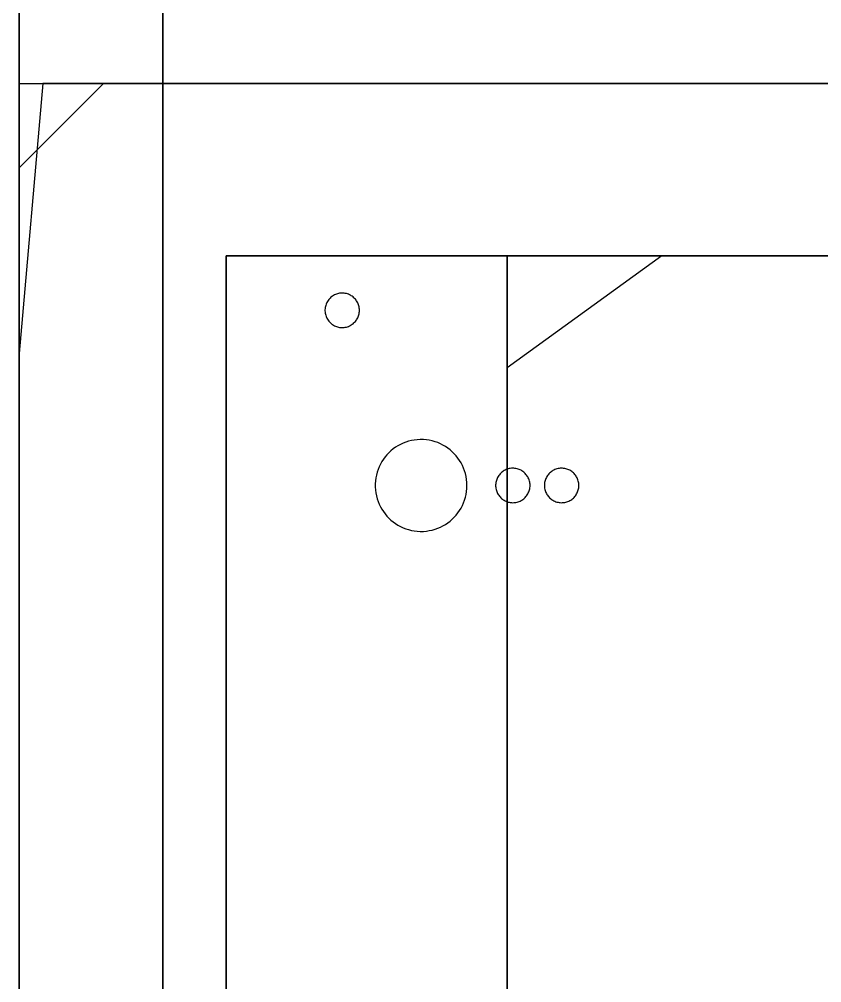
# Model space of a CAD drawing. Header units: metres. Extents: x 0 to 2800, y 0 to 2000.
# Drawn here: x 0 to 73.2, y 263.6 to 351.5 of the extents above; entities that cross this region are included whole.
import ezdxf

# ---------------------------------------------------------------- set-up
doc = ezdxf.new("R2010")
doc.units = ezdxf.units.M

msp = doc.modelspace()

# ---------------------------------------------------------------- linework, layer by layer
for points in [[(0, 0), (2800, 0), (2800, 2000), (0, 2000), (0, 0)], [(0, 610.909), (0, 581.818), (0, 552.727), (0, 523.636), (0, 494.545), (0, 465.455), (0, 436.364), (0, 407.273), (0, 378.182), (0, 349.091), (0, 320), (0, 290.909), (0, 261.818), (0, 232.727), (0, 203.636), (0, 174.545), (0, 145.455), (0, 116.364), (0, 87.273), (0, 58.182), (0, 29.091), (0, 0)], [(0, 610.909), (0, 581.818), (0, 552.727), (0, 523.636), (0, 494.545), (0, 465.455), (0, 436.364), (0, 407.273), (0, 378.182), (0, 349.091), (0, 320), (0, 290.909), (0, 261.818), (0, 232.727), (0, 203.636), (0, 174.545), (0, 145.455), (0, 116.364), (0, 87.273), (0, 58.182), (0, 29.091), (0, 0)], [(0, 162.909), (0, 192), (0, 221.091), (0, 250.182), (0, 279.273), (0, 308.364), (0, 337.455), (0, 366.545)], [(0, 162.909), (0, 192), (0, 221.091), (0, 250.182), (0, 279.273), (0, 308.364), (0, 337.455), (0, 366.545)], [(0, 162.909), (0, 192), (0, 221.091), (0, 250.182), (0, 279.273), (0, 308.364), (0, 337.455), (0, 366.545)], [(0, 162.909), (0, 192), (0, 221.091), (0, 250.182), (0, 279.273), (0, 308.364), (0, 337.455), (0, 366.545)], [(0, 365.76), (0, 349.135), (0, 332.509), (0, 315.884), (0, 299.258), (0, 282.633), (0, 266.007), (0, 249.382), (0, 232.756), (0, 216.131), (0, 199.505), (0, 182.88), (0, 166.255), (0, 149.629), (0, 133.004), (0, 116.378), (0, 99.753), (0, 83.127), (0, 66.502), (0, 49.876), (0, 33.251), (0, 16.625), (0, 0)], [(0, 365.76), (0, 349.135), (0, 332.509), (0, 315.884), (0, 299.258), (0, 282.633), (0, 266.007), (0, 249.382), (0, 232.756), (0, 216.131), (0, 199.505), (0, 182.88), (0, 166.255), (0, 149.629), (0, 133.004), (0, 116.378), (0, 99.753), (0, 83.127), (0, 66.502), (0, 49.876), (0, 33.251), (0, 16.625), (0, 0)], [(13.091, 359.503), (13.091, 344.389), (13.091, 329.275), (13.091, 314.161), (13.091, 299.047), (13.091, 283.933), (13.091, 268.819), (13.091, 253.705), (13.091, 238.591), (13.091, 223.477), (13.091, 208.363), (13.091, 193.249), (13.091, 178.135), (13.091, 163.02)], [(13.091, 359.503), (13.091, 344.389), (13.091, 329.275), (13.091, 314.161), (13.091, 299.047), (13.091, 283.933), (13.091, 268.819), (13.091, 253.705), (13.091, 238.591), (13.091, 223.477), (13.091, 208.363), (13.091, 193.249), (13.091, 178.135), (13.091, 163.02)], [(13.091, 359.503), (13.091, 344.389), (13.091, 329.275), (13.091, 314.161), (13.091, 299.047), (13.091, 283.933), (13.091, 268.819), (13.091, 253.705), (13.091, 238.591), (13.091, 223.477), (13.091, 208.363), (13.091, 193.249), (13.091, 178.135), (13.091, 163.02)], [(13.091, 359.503), (13.091, 344.389), (13.091, 329.275), (13.091, 314.161), (13.091, 299.047), (13.091, 283.933), (13.091, 268.819), (13.091, 253.705), (13.091, 238.591), (13.091, 223.477), (13.091, 208.363), (13.091, 193.249), (13.091, 178.135), (13.091, 163.02)], [(13.091, 353.447), (13.091, 343.622), (13.091, 333.797), (13.091, 323.973), (13.091, 314.148), (13.091, 304.323), (13.091, 294.498), (13.091, 284.673), (13.091, 274.849), (13.091, 265.024), (13.091, 255.199), (13.091, 245.374), (13.091, 235.549), (13.091, 225.725), (13.091, 215.9), (13.091, 206.075), (13.091, 196.25), (13.091, 186.425), (13.091, 176.601), (13.091, 166.776)], [(13.091, 166.776), (13.091, 176.601), (13.091, 186.425), (13.091, 196.25), (13.091, 206.075), (13.091, 215.9), (13.091, 225.725), (13.091, 235.549), (13.091, 245.374), (13.091, 255.199), (13.091, 265.024), (13.091, 274.849), (13.091, 284.673), (13.091, 294.498), (13.091, 304.323), (13.091, 314.148), (13.091, 323.973), (13.091, 333.797), (13.091, 343.622), (13.091, 353.447)], [(13.091, 353.447), (13.091, 343.622), (13.091, 333.797), (13.091, 323.973), (13.091, 314.148), (13.091, 304.323), (13.091, 294.498), (13.091, 284.673), (13.091, 274.849), (13.091, 265.024), (13.091, 255.199), (13.091, 245.374), (13.091, 235.549), (13.091, 225.725), (13.091, 215.9), (13.091, 206.075), (13.091, 196.25), (13.091, 186.425), (13.091, 176.601), (13.091, 166.776)], [(13.091, 166.776), (13.091, 176.601), (13.091, 186.425), (13.091, 196.25), (13.091, 206.075), (13.091, 215.9), (13.091, 225.725), (13.091, 235.549), (13.091, 245.374), (13.091, 255.199), (13.091, 265.024), (13.091, 274.849), (13.091, 284.673), (13.091, 294.498), (13.091, 304.323), (13.091, 314.148), (13.091, 323.973), (13.091, 333.797), (13.091, 343.622), (13.091, 353.447)], [(0, 169.2), (0, 185.825), (0, 202.451), (0, 219.076), (0, 235.702), (0, 252.327), (0, 268.953), (0, 285.578), (0, 302.204), (0, 318.829), (0, 335.455), (0, 352.08)], [(0, 169.2), (0, 185.825), (0, 202.451), (0, 219.076), (0, 235.702), (0, 252.327), (0, 268.953), (0, 285.578), (0, 302.204), (0, 318.829), (0, 335.455), (0, 352.08)], [(0, 169.2), (0, 185.825), (0, 202.451), (0, 219.076), (0, 235.702), (0, 252.327), (0, 268.953), (0, 285.578), (0, 302.204), (0, 318.829), (0, 335.455), (0, 352.08)], [(0, 169.2), (0, 185.825), (0, 202.451), (0, 219.076), (0, 235.702), (0, 252.327), (0, 268.953), (0, 285.578), (0, 302.204), (0, 318.829), (0, 335.455), (0, 352.08)], [(0, 345.6), (15.36, 345.6), (30.72, 345.6), (46.08, 345.6), (61.44, 345.6), (76.8, 345.6), (92.16, 345.6), (107.52, 345.6), (122.88, 345.6), (138.24, 345.6), (153.6, 345.6), (168.96, 345.6), (184.32, 345.6), (199.68, 345.6), (215.04, 345.6), (230.4, 345.6), (245.76, 345.6), (261.12, 345.6), (276.48, 345.6), (291.84, 345.6), (307.2, 345.6)], [(0, 161.28), (0, 176.64), (0, 192), (0, 207.36), (0, 222.72), (0, 238.08), (0, 253.44), (0, 268.8), (0, 284.16), (0, 299.52), (0, 314.88), (0, 330.24), (0, 345.6)], [(0, 345.6), (15.36, 345.6), (30.72, 345.6), (46.08, 345.6), (61.44, 345.6), (76.8, 345.6), (92.16, 345.6), (107.52, 345.6), (122.88, 345.6), (138.24, 345.6), (153.6, 345.6), (168.96, 345.6), (184.32, 345.6), (199.68, 345.6), (215.04, 345.6), (230.4, 345.6), (245.76, 345.6), (261.12, 345.6), (276.48, 345.6), (291.84, 345.6), (307.2, 345.6)], [(0, 161.28), (0, 176.64), (0, 192), (0, 207.36), (0, 222.72), (0, 238.08), (0, 253.44), (0, 268.8), (0, 284.16), (0, 299.52), (0, 314.88), (0, 330.24), (0, 345.6)], [(161.28, 345.6), (145.92, 345.6), (130.56, 345.6), (115.2, 345.6), (99.84, 345.6), (84.48, 345.6), (69.12, 345.6), (53.76, 345.6), (38.4, 345.6), (23.04, 345.6), (7.68, 345.6), (0, 337.92), (0, 322.56), (0, 307.2), (0, 291.84), (0, 276.48), (0, 261.12), (0, 245.76), (0, 230.4), (0, 215.04), (0, 199.68), (0, 184.32), (0, 168.96)], [(0, 345.6), (15.36, 345.6), (30.72, 345.6), (46.08, 345.6), (61.44, 345.6), (76.8, 345.6), (92.16, 345.6), (107.52, 345.6), (122.88, 345.6), (138.24, 345.6), (153.6, 345.6), (168.96, 345.6), (184.32, 345.6), (199.68, 345.6), (215.04, 345.6), (230.4, 345.6), (245.76, 345.6), (261.12, 345.6), (276.48, 345.6), (291.84, 345.6), (307.2, 345.6)], [(0, 161.28), (0, 176.64), (0, 192), (0, 207.36), (0, 222.72), (0, 238.08), (0, 253.44), (0, 268.8), (0, 284.16), (0, 299.52), (0, 314.88), (0, 330.24), (0, 345.6)], [(0, 345.6), (15.36, 345.6), (30.72, 345.6), (46.08, 345.6), (61.44, 345.6), (76.8, 345.6), (92.16, 345.6), (107.52, 345.6), (122.88, 345.6), (138.24, 345.6), (153.6, 345.6), (168.96, 345.6), (184.32, 345.6), (199.68, 345.6), (215.04, 345.6), (230.4, 345.6), (245.76, 345.6), (261.12, 345.6), (276.48, 345.6), (291.84, 345.6), (307.2, 345.6)], [(0, 161.28), (0, 176.64), (0, 192), (0, 207.36), (0, 222.72), (0, 238.08), (0, 253.44), (0, 268.8), (0, 284.16), (0, 299.52), (0, 314.88), (0, 330.24), (0, 345.6)], [(161.28, 345.6), (145.92, 345.6), (130.56, 345.6), (115.2, 345.6), (99.84, 345.6), (84.48, 345.6), (69.12, 345.6), (53.76, 345.6), (38.4, 345.6), (23.04, 345.6), (7.68, 345.6), (0, 337.92), (0, 322.56), (0, 307.2), (0, 291.84), (0, 276.48), (0, 261.12), (0, 245.76), (0, 230.4), (0, 215.04), (0, 199.68), (0, 184.32), (0, 168.96)], [(0, 345.6), (26.749, 345.6), (53.498, 345.6), (80.247, 345.6), (106.996, 345.6), (133.745, 345.6), (160.495, 345.6), (187.244, 345.6), (213.993, 345.6), (240.742, 345.6), (267.491, 345.6), (294.24, 345.6), (320.989, 345.6), (347.738, 345.6), (374.487, 345.6), (401.236, 345.6), (427.985, 345.6), (454.735, 345.6), (481.484, 345.6)], [(0, 158.356), (0, 185.105), (0, 211.855), (0, 238.604), (0, 265.353), (0, 292.102), (0, 318.851), (0, 345.6)], [(0, 345.6), (26.749, 345.6), (53.498, 345.6), (80.247, 345.6), (106.996, 345.6), (133.745, 345.6), (160.495, 345.6), (187.244, 345.6), (213.993, 345.6), (240.742, 345.6), (267.491, 345.6), (294.24, 345.6), (320.989, 345.6), (347.738, 345.6), (374.487, 345.6), (401.236, 345.6), (427.985, 345.6), (454.735, 345.6), (481.484, 345.6)], [(0, 158.356), (0, 185.105), (0, 211.855), (0, 238.604), (0, 265.353), (0, 292.102), (0, 318.851), (0, 345.6)], [(296.378, 345.6), (269.629, 345.6), (242.88, 345.6), (216.131, 345.6), (189.382, 345.6), (162.633, 345.6), (135.884, 345.6), (109.135, 345.6), (82.385, 345.6), (55.636, 345.6), (28.887, 345.6), (2.138, 345.6), (0, 320.989), (0, 294.24), (0, 267.491), (0, 240.742), (0, 213.993), (0, 187.244), (0, 160.495)], [(0, 345.6), (15.36, 345.6), (30.72, 345.6), (46.08, 345.6), (61.44, 345.6), (76.8, 345.6), (92.16, 345.6), (107.52, 345.6), (122.88, 345.6), (138.24, 345.6), (153.6, 345.6), (168.96, 345.6), (184.32, 345.6), (199.68, 345.6), (215.04, 345.6), (230.4, 345.6), (245.76, 345.6), (261.12, 345.6), (276.48, 345.6), (291.84, 345.6), (307.2, 345.6)], [(0, 161.28), (0, 176.64), (0, 192), (0, 207.36), (0, 222.72), (0, 238.08), (0, 253.44), (0, 268.8), (0, 284.16), (0, 299.52), (0, 314.88), (0, 330.24), (0, 345.6)], [(0, 345.6), (15.36, 345.6), (30.72, 345.6), (46.08, 345.6), (61.44, 345.6), (76.8, 345.6), (92.16, 345.6), (107.52, 345.6), (122.88, 345.6), (138.24, 345.6), (153.6, 345.6), (168.96, 345.6), (184.32, 345.6), (199.68, 345.6), (215.04, 345.6), (230.4, 345.6), (245.76, 345.6), (261.12, 345.6), (276.48, 345.6), (291.84, 345.6), (307.2, 345.6)], [(0, 161.28), (0, 176.64), (0, 192), (0, 207.36), (0, 222.72), (0, 238.08), (0, 253.44), (0, 268.8), (0, 284.16), (0, 299.52), (0, 314.88), (0, 330.24), (0, 345.6)], [(161.28, 345.6), (145.92, 345.6), (130.56, 345.6), (115.2, 345.6), (99.84, 345.6), (84.48, 345.6), (69.12, 345.6), (53.76, 345.6), (38.4, 345.6), (23.04, 345.6), (7.68, 345.6), (0, 337.92), (0, 322.56), (0, 307.2), (0, 291.84), (0, 276.48), (0, 261.12), (0, 245.76), (0, 230.4), (0, 215.04), (0, 199.68), (0, 184.32), (0, 168.96)], [(0, 345.6), (15.36, 345.6), (30.72, 345.6), (46.08, 345.6), (61.44, 345.6), (76.8, 345.6), (92.16, 345.6), (107.52, 345.6), (122.88, 345.6), (138.24, 345.6), (153.6, 345.6), (168.96, 345.6), (184.32, 345.6), (199.68, 345.6), (215.04, 345.6), (230.4, 345.6), (245.76, 345.6), (261.12, 345.6), (276.48, 345.6), (291.84, 345.6), (307.2, 345.6)], [(0, 161.28), (0, 176.64), (0, 192), (0, 207.36), (0, 222.72), (0, 238.08), (0, 253.44), (0, 268.8), (0, 284.16), (0, 299.52), (0, 314.88), (0, 330.24), (0, 345.6)], [(0, 345.6), (15.36, 345.6), (30.72, 345.6), (46.08, 345.6), (61.44, 345.6), (76.8, 345.6), (92.16, 345.6), (107.52, 345.6), (122.88, 345.6), (138.24, 345.6), (153.6, 345.6), (168.96, 345.6), (184.32, 345.6), (199.68, 345.6), (215.04, 345.6), (230.4, 345.6), (245.76, 345.6), (261.12, 345.6), (276.48, 345.6), (291.84, 345.6), (307.2, 345.6)], [(0, 161.28), (0, 176.64), (0, 192), (0, 207.36), (0, 222.72), (0, 238.08), (0, 253.44), (0, 268.8), (0, 284.16), (0, 299.52), (0, 314.88), (0, 330.24), (0, 345.6)], [(161.28, 345.6), (145.92, 345.6), (130.56, 345.6), (115.2, 345.6), (99.84, 345.6), (84.48, 345.6), (69.12, 345.6), (53.76, 345.6), (38.4, 345.6), (23.04, 345.6), (7.68, 345.6), (0, 337.92), (0, 322.56), (0, 307.2), (0, 291.84), (0, 276.48), (0, 261.12), (0, 245.76), (0, 230.4), (0, 215.04), (0, 199.68), (0, 184.32), (0, 168.96)], [(0, 345.6), (15.36, 345.6), (30.72, 345.6), (46.08, 345.6), (61.44, 345.6), (76.8, 345.6), (92.16, 345.6), (107.52, 345.6), (122.88, 345.6), (138.24, 345.6), (153.6, 345.6), (168.96, 345.6), (184.32, 345.6), (199.68, 345.6), (215.04, 345.6), (230.4, 345.6), (245.76, 345.6), (261.12, 345.6), (276.48, 345.6), (291.84, 345.6), (307.2, 345.6)], [(0, 161.28), (0, 176.64), (0, 192), (0, 207.36), (0, 222.72), (0, 238.08), (0, 253.44), (0, 268.8), (0, 284.16), (0, 299.52), (0, 314.88), (0, 330.24), (0, 345.6)], [(0, 345.6), (15.36, 345.6), (30.72, 345.6), (46.08, 345.6), (61.44, 345.6), (76.8, 345.6), (92.16, 345.6), (107.52, 345.6), (122.88, 345.6), (138.24, 345.6), (153.6, 345.6), (168.96, 345.6), (184.32, 345.6), (199.68, 345.6), (215.04, 345.6), (230.4, 345.6), (245.76, 345.6), (261.12, 345.6), (276.48, 345.6), (291.84, 345.6), (307.2, 345.6)], [(0, 161.28), (0, 176.64), (0, 192), (0, 207.36), (0, 222.72), (0, 238.08), (0, 253.44), (0, 268.8), (0, 284.16), (0, 299.52), (0, 314.88), (0, 330.24), (0, 345.6)], [(161.28, 345.6), (145.92, 345.6), (130.56, 345.6), (115.2, 345.6), (99.84, 345.6), (84.48, 345.6), (69.12, 345.6), (53.76, 345.6), (38.4, 345.6), (23.04, 345.6), (7.68, 345.6), (0, 337.92), (0, 322.56), (0, 307.2), (0, 291.84), (0, 276.48), (0, 261.12), (0, 245.76), (0, 230.4), (0, 215.04), (0, 199.68), (0, 184.32), (0, 168.96)], [(0, 345.6), (15.36, 345.6), (30.72, 345.6), (46.08, 345.6), (61.44, 345.6), (76.8, 345.6), (92.16, 345.6), (107.52, 345.6), (122.88, 345.6), (138.24, 345.6), (153.6, 345.6), (168.96, 345.6), (184.32, 345.6), (199.68, 345.6), (215.04, 345.6), (230.4, 345.6), (245.76, 345.6), (261.12, 345.6), (276.48, 345.6), (291.84, 345.6), (307.2, 345.6)], [(0, 161.28), (0, 176.64), (0, 192), (0, 207.36), (0, 222.72), (0, 238.08), (0, 253.44), (0, 268.8), (0, 284.16), (0, 299.52), (0, 314.88), (0, 330.24), (0, 345.6)], [(0, 345.6), (15.36, 345.6), (30.72, 345.6), (46.08, 345.6), (61.44, 345.6), (76.8, 345.6), (92.16, 345.6), (107.52, 345.6), (122.88, 345.6), (138.24, 345.6), (153.6, 345.6), (168.96, 345.6), (184.32, 345.6), (199.68, 345.6), (215.04, 345.6), (230.4, 345.6), (245.76, 345.6), (261.12, 345.6), (276.48, 345.6), (291.84, 345.6), (307.2, 345.6)], [(0, 161.28), (0, 176.64), (0, 192), (0, 207.36), (0, 222.72), (0, 238.08), (0, 253.44), (0, 268.8), (0, 284.16), (0, 299.52), (0, 314.88), (0, 330.24), (0, 345.6)], [(161.28, 345.6), (145.92, 345.6), (130.56, 345.6), (115.2, 345.6), (99.84, 345.6), (84.48, 345.6), (69.12, 345.6), (53.76, 345.6), (38.4, 345.6), (23.04, 345.6), (7.68, 345.6), (0, 337.92), (0, 322.56), (0, 307.2), (0, 291.84), (0, 276.48), (0, 261.12), (0, 245.76), (0, 230.4), (0, 215.04), (0, 199.68), (0, 184.32), (0, 168.96)], [(18.851, 329.891), (18.851, 323.544), (18.851, 317.197), (18.851, 310.85), (18.851, 304.502), (18.851, 298.155), (18.851, 291.808), (18.851, 285.461), (18.851, 279.114), (18.851, 272.767), (18.851, 266.42), (18.851, 260.073)], [(18.851, 260.073), (18.851, 266.42), (18.851, 272.767), (18.851, 279.114), (18.851, 285.461), (18.851, 291.808), (18.851, 298.155), (18.851, 304.502), (18.851, 310.85), (18.851, 317.197), (18.851, 323.544), (18.851, 329.891)], [(18.851, 162.327), (18.851, 176.291), (18.851, 190.255), (18.851, 204.218), (18.851, 218.182), (18.851, 232.145), (18.851, 246.109), (18.851, 260.073), (18.851, 274.036), (18.851, 288), (18.851, 301.964), (18.851, 315.927), (18.851, 329.891), (32.815, 329.891), (46.778, 329.891), (60.742, 329.891), (74.705, 329.891), (88.669, 329.891), (102.633, 329.891), (116.596, 329.891), (130.56, 329.891), (144.524, 329.891), (158.487, 329.891)], [(18.851, 162.327), (18.851, 176.291), (18.851, 190.255), (18.851, 204.218), (18.851, 218.182), (18.851, 232.145), (18.851, 246.109), (18.851, 260.073), (18.851, 274.036), (18.851, 288), (18.851, 301.964), (18.851, 315.927), (18.851, 329.891), (32.815, 329.891), (46.778, 329.891), (60.742, 329.891), (74.705, 329.891), (88.669, 329.891), (102.633, 329.891), (116.596, 329.891), (130.56, 329.891), (144.524, 329.891), (158.487, 329.891)], [(18.851, 329.891), (18.851, 323.544), (18.851, 317.197), (18.851, 310.85), (18.851, 304.502), (18.851, 298.155), (18.851, 291.808), (18.851, 285.461), (18.851, 279.114), (18.851, 272.767), (18.851, 266.42), (18.851, 260.073)], [(18.851, 260.073), (18.851, 266.42), (18.851, 272.767), (18.851, 279.114), (18.851, 285.461), (18.851, 291.808), (18.851, 298.155), (18.851, 304.502), (18.851, 310.85), (18.851, 317.197), (18.851, 323.544), (18.851, 329.891)], [(18.851, 329.891), (18.851, 315.927), (18.851, 301.964), (18.851, 288), (18.851, 274.036), (18.851, 260.073), (18.851, 246.109), (18.851, 232.145), (18.851, 218.182), (18.851, 204.218), (18.851, 190.255), (18.851, 176.291), (18.851, 162.327)], [(298.124, 329.891), (284.16, 329.891), (270.196, 329.891), (256.233, 329.891), (242.269, 329.891), (228.305, 329.891), (214.342, 329.891), (200.378, 329.891), (186.415, 329.891), (172.451, 329.891), (158.487, 329.891), (144.524, 329.891), (130.56, 329.891), (116.596, 329.891), (102.633, 329.891), (88.669, 329.891), (74.705, 329.891), (60.742, 329.891), (46.778, 329.891), (32.815, 329.891), (18.851, 329.891)], [(18.851, 329.891), (26.467, 329.891), (34.084, 329.891), (41.7, 329.891), (49.317, 329.891), (56.934, 329.891), (64.55, 329.891), (72.167, 329.891), (79.783, 329.891), (87.4, 329.891), (95.016, 329.891), (102.633, 329.891), (110.249, 329.891), (117.866, 329.891), (125.482, 329.891), (133.099, 329.891), (140.715, 329.891), (148.332, 329.891)], [(148.332, 329.891), (140.715, 329.891), (133.099, 329.891), (125.482, 329.891), (117.866, 329.891), (110.249, 329.891), (102.633, 329.891), (95.016, 329.891), (87.4, 329.891), (79.783, 329.891), (72.167, 329.891), (64.55, 329.891), (56.934, 329.891), (49.317, 329.891), (41.7, 329.891), (34.084, 329.891), (26.467, 329.891), (18.851, 329.891)], [(18.851, 329.891), (18.851, 315.927), (18.851, 301.964), (18.851, 288), (18.851, 274.036), (18.851, 260.073), (18.851, 246.109), (18.851, 232.145), (18.851, 218.182), (18.851, 204.218), (18.851, 190.255), (18.851, 176.291), (18.851, 162.327)], [(298.124, 329.891), (284.16, 329.891), (270.196, 329.891), (256.233, 329.891), (242.269, 329.891), (228.305, 329.891), (214.342, 329.891), (200.378, 329.891), (186.415, 329.891), (172.451, 329.891), (158.487, 329.891), (144.524, 329.891), (130.56, 329.891), (116.596, 329.891), (102.633, 329.891), (88.669, 329.891), (74.705, 329.891), (60.742, 329.891), (46.778, 329.891), (32.815, 329.891), (18.851, 329.891)], [(18.851, 162.327), (18.851, 176.291), (18.851, 190.255), (18.851, 204.218), (18.851, 218.182), (18.851, 232.145), (18.851, 246.109), (18.851, 260.073), (18.851, 274.036), (18.851, 288), (18.851, 301.964), (18.851, 315.927), (18.851, 329.891), (32.815, 329.891), (46.778, 329.891), (60.742, 329.891), (74.705, 329.891), (88.669, 329.891), (102.633, 329.891), (116.596, 329.891), (130.56, 329.891), (144.524, 329.891), (158.487, 329.891)], [(18.851, 329.891), (18.851, 323.544), (18.851, 317.197), (18.851, 310.85), (18.851, 304.502), (18.851, 298.155), (18.851, 291.808), (18.851, 285.461), (18.851, 279.114), (18.851, 272.767), (18.851, 266.42), (18.851, 260.073)], [(18.851, 260.073), (18.851, 266.42), (18.851, 272.767), (18.851, 279.114), (18.851, 285.461), (18.851, 291.808), (18.851, 298.155), (18.851, 304.502), (18.851, 310.85), (18.851, 317.197), (18.851, 323.544), (18.851, 329.891)], [(18.851, 162.327), (18.851, 176.291), (18.851, 190.255), (18.851, 204.218), (18.851, 218.182), (18.851, 232.145), (18.851, 246.109), (18.851, 260.073), (18.851, 274.036), (18.851, 288), (18.851, 301.964), (18.851, 315.927), (18.851, 329.891), (32.815, 329.891), (46.778, 329.891), (60.742, 329.891), (74.705, 329.891), (88.669, 329.891), (102.633, 329.891), (116.596, 329.891), (130.56, 329.891), (144.524, 329.891), (158.487, 329.891)], [(18.851, 329.891), (18.851, 323.544), (18.851, 317.197), (18.851, 310.85), (18.851, 304.502), (18.851, 298.155), (18.851, 291.808), (18.851, 285.461), (18.851, 279.114), (18.851, 272.767), (18.851, 266.42), (18.851, 260.073)], [(18.851, 260.073), (18.851, 266.42), (18.851, 272.767), (18.851, 279.114), (18.851, 285.461), (18.851, 291.808), (18.851, 298.155), (18.851, 304.502), (18.851, 310.85), (18.851, 317.197), (18.851, 323.544), (18.851, 329.891)], [(18.851, 162.327), (18.851, 176.291), (18.851, 190.255), (18.851, 204.218), (18.851, 218.182), (18.851, 232.145), (18.851, 246.109), (18.851, 260.073), (18.851, 274.036), (18.851, 288), (18.851, 301.964), (18.851, 315.927), (18.851, 329.891), (32.815, 329.891), (46.778, 329.891), (60.742, 329.891), (74.705, 329.891), (88.669, 329.891), (102.633, 329.891), (116.596, 329.891), (130.56, 329.891), (144.524, 329.891), (158.487, 329.891)], [(18.851, 162.327), (18.851, 176.291), (18.851, 190.255), (18.851, 204.218), (18.851, 218.182), (18.851, 232.145), (18.851, 246.109), (18.851, 260.073), (18.851, 274.036), (18.851, 288), (18.851, 301.964), (18.851, 315.927), (18.851, 329.891), (32.815, 329.891), (46.778, 329.891), (60.742, 329.891), (74.705, 329.891), (88.669, 329.891), (102.633, 329.891), (116.596, 329.891), (130.56, 329.891), (144.524, 329.891), (158.487, 329.891)], [(18.851, 329.891), (18.851, 323.544), (18.851, 317.197), (18.851, 310.85), (18.851, 304.502), (18.851, 298.155), (18.851, 291.808), (18.851, 285.461), (18.851, 279.114), (18.851, 272.767), (18.851, 266.42), (18.851, 260.073)], [(18.851, 260.073), (18.851, 266.42), (18.851, 272.767), (18.851, 279.114), (18.851, 285.461), (18.851, 291.808), (18.851, 298.155), (18.851, 304.502), (18.851, 310.85), (18.851, 317.197), (18.851, 323.544), (18.851, 329.891)], [(18.851, 162.327), (18.851, 176.291), (18.851, 190.255), (18.851, 204.218), (18.851, 218.182), (18.851, 232.145), (18.851, 246.109), (18.851, 260.073), (18.851, 274.036), (18.851, 288), (18.851, 301.964), (18.851, 315.927), (18.851, 329.891), (32.815, 329.891), (46.778, 329.891), (60.742, 329.891), (74.705, 329.891), (88.669, 329.891), (102.633, 329.891), (116.596, 329.891), (130.56, 329.891), (144.524, 329.891), (158.487, 329.891)], [(18.851, 162.327), (18.851, 176.291), (18.851, 190.255), (18.851, 204.218), (18.851, 218.182), (18.851, 232.145), (18.851, 246.109), (18.851, 260.073), (18.851, 274.036), (18.851, 288), (18.851, 301.964), (18.851, 315.927), (18.851, 329.891), (32.815, 329.891), (46.778, 329.891), (60.742, 329.891), (74.705, 329.891), (88.669, 329.891), (102.633, 329.891), (116.596, 329.891), (130.56, 329.891), (144.524, 329.891), (158.487, 329.891)], [(18.851, 329.891), (18.851, 323.544), (18.851, 317.197), (18.851, 310.85), (18.851, 304.502), (18.851, 298.155), (18.851, 291.808), (18.851, 285.461), (18.851, 279.114), (18.851, 272.767), (18.851, 266.42), (18.851, 260.073)], [(18.851, 260.073), (18.851, 266.42), (18.851, 272.767), (18.851, 279.114), (18.851, 285.461), (18.851, 291.808), (18.851, 298.155), (18.851, 304.502), (18.851, 310.85), (18.851, 317.197), (18.851, 323.544), (18.851, 329.891)], [(18.851, 162.327), (18.851, 176.291), (18.851, 190.255), (18.851, 204.218), (18.851, 218.182), (18.851, 232.145), (18.851, 246.109), (18.851, 260.073), (18.851, 274.036), (18.851, 288), (18.851, 301.964), (18.851, 315.927), (18.851, 329.891), (32.815, 329.891), (46.778, 329.891), (60.742, 329.891), (74.705, 329.891), (88.669, 329.891), (102.633, 329.891), (116.596, 329.891), (130.56, 329.891), (144.524, 329.891), (158.487, 329.891)], [(18.851, 162.327), (18.851, 176.291), (18.851, 190.255), (18.851, 204.218), (18.851, 218.182), (18.851, 232.145), (18.851, 246.109), (18.851, 260.073), (18.851, 274.036), (18.851, 288), (18.851, 301.964), (18.851, 315.927), (18.851, 329.891), (32.815, 329.891), (46.778, 329.891), (60.742, 329.891), (74.705, 329.891), (88.669, 329.891), (102.633, 329.891), (116.596, 329.891), (130.56, 329.891), (144.524, 329.891), (158.487, 329.891)], [(75.975, 329.891), (68.358, 329.891), (60.742, 329.891), (53.125, 329.891), (45.509, 329.891), (37.892, 329.891), (30.276, 329.891), (22.659, 329.891), (22.659, 329.891), (30.276, 329.891), (37.892, 329.891), (45.509, 329.891), (53.125, 329.891), (60.742, 329.891), (68.358, 329.891), (75.975, 329.891)], [(75.975, 329.891), (68.358, 329.891), (60.742, 329.891), (53.125, 329.891), (45.509, 329.891), (37.892, 329.891), (30.276, 329.891), (22.659, 329.891), (22.659, 329.891), (30.276, 329.891), (37.892, 329.891), (45.509, 329.891), (53.125, 329.891), (60.742, 329.891), (68.358, 329.891), (75.975, 329.891)], [(75.975, 329.891), (68.358, 329.891), (60.742, 329.891), (53.125, 329.891), (45.509, 329.891), (37.892, 329.891), (30.276, 329.891), (22.659, 329.891), (22.659, 329.891), (30.276, 329.891), (37.892, 329.891), (45.509, 329.891), (53.125, 329.891), (60.742, 329.891), (68.358, 329.891), (75.975, 329.891)], [(75.975, 329.891), (68.358, 329.891), (60.742, 329.891), (53.125, 329.891), (45.509, 329.891), (37.892, 329.891), (30.276, 329.891), (22.659, 329.891), (22.659, 329.891), (30.276, 329.891), (37.892, 329.891), (45.509, 329.891), (53.125, 329.891), (60.742, 329.891), (68.358, 329.891), (75.975, 329.891)], [(75.975, 329.891), (68.358, 329.891), (60.742, 329.891), (53.125, 329.891), (45.509, 329.891), (37.892, 329.891), (30.276, 329.891), (22.659, 329.891), (22.659, 329.891), (30.276, 329.891), (37.892, 329.891), (45.509, 329.891), (53.125, 329.891), (60.742, 329.891), (68.358, 329.891), (75.975, 329.891)], [(44.476, 329.891), (44.476, 323.544), (44.476, 317.197), (44.476, 310.85), (44.476, 304.502), (44.476, 298.155), (44.476, 291.808), (44.476, 285.461), (44.476, 279.114), (44.476, 272.767), (44.476, 266.42), (44.476, 260.073)], [(44.476, 260.073), (44.476, 266.42), (44.476, 272.767), (44.476, 279.114), (44.476, 285.461), (44.476, 291.808), (44.476, 298.155), (44.476, 304.502), (44.476, 310.85), (44.476, 317.197), (44.476, 323.544), (44.476, 329.891)], [(44.476, 329.891), (62.447, 329.891), (80.417, 329.891), (98.387, 329.891), (116.357, 329.891), (134.328, 329.891), (152.298, 329.891), (170.268, 329.891), (188.238, 329.891), (206.209, 329.891), (224.179, 329.891), (242.149, 329.891), (260.119, 329.891), (278.09, 329.891), (296.06, 329.891)], [(296.06, 329.891), (278.09, 329.891), (260.119, 329.891), (242.149, 329.891), (224.179, 329.891), (206.209, 329.891), (188.238, 329.891), (170.268, 329.891), (152.298, 329.891), (134.328, 329.891), (116.357, 329.891), (98.387, 329.891), (80.417, 329.891), (62.447, 329.891), (44.476, 329.891)], [(301.752, 329.891), (277.435, 329.891), (253.118, 329.891), (228.8, 329.891), (204.483, 329.891), (180.166, 329.891), (155.848, 329.891), (131.531, 329.891), (107.214, 329.891), (82.896, 329.891), (58.579, 329.891), (44.476, 319.676), (44.476, 295.359), (44.476, 271.041), (44.476, 246.724), (44.476, 222.407), (44.476, 198.089), (44.476, 173.772)], [(44.476, 329.891), (68.794, 329.891), (93.111, 329.891), (117.428, 329.891), (141.746, 329.891), (166.063, 329.891), (190.38, 329.891), (214.698, 329.891), (239.015, 329.891), (263.333, 329.891), (287.65, 329.891), (311.967, 329.891), (336.285, 329.891), (360.602, 329.891), (384.919, 329.891), (409.237, 329.891), (433.554, 329.891), (457.871, 329.891), (482.189, 329.891)], [(44.476, 159.669), (44.476, 183.987), (44.476, 208.304), (44.476, 232.621), (44.476, 256.939), (44.476, 281.256), (44.476, 305.574), (44.476, 329.891)], [(31.009, 324.916), (31.005, 325.021), (30.995, 325.123), (30.979, 325.224), (30.956, 325.322), (30.927, 325.418), (30.892, 325.511), (30.852, 325.601), (30.807, 325.688), (30.756, 325.772), (30.7, 325.852), (30.64, 325.928), (30.575, 326.001), (30.505, 326.069), (30.432, 326.133), (30.354, 326.193), (30.273, 326.247), (30.189, 326.297), (30.101, 326.341), (30.01, 326.38), (29.917, 326.413), (29.82, 326.441), (29.722, 326.462), (29.621, 326.477), (29.518, 326.485), (29.414, 326.487), (29.31, 326.482), (29.208, 326.47), (29.108, 326.452), (29.011, 326.428), (28.916, 326.397), (28.824, 326.361), (28.734, 326.32), (28.648, 326.273), (28.565, 326.221), (28.486, 326.164), (28.411, 326.102), (28.339, 326.036), (28.272, 325.965), (28.209, 325.891), (28.151, 325.812), (28.098, 325.73), (28.05, 325.645), (28.007, 325.556), (27.969, 325.465), (27.938, 325.37), (27.912, 325.273), (27.892, 325.174), (27.879, 325.072), (27.872, 324.969), (27.872, 324.864), (27.879, 324.761), (27.892, 324.659), (27.912, 324.56), (27.938, 324.463), (27.969, 324.368), (28.007, 324.277), (28.05, 324.188), (28.098, 324.102), (28.151, 324.02), (28.209, 323.942), (28.272, 323.867), (28.339, 323.797), (28.411, 323.731), (28.486, 323.669), (28.565, 323.612), (28.648, 323.56), (28.734, 323.513), (28.824, 323.471), (28.916, 323.435), (29.011, 323.405), (29.108, 323.381), (29.208, 323.362), (29.31, 323.351), (29.414, 323.346), (29.518, 323.347), (29.621, 323.356), (29.722, 323.371), (29.82, 323.392), (29.917, 323.419), (30.01, 323.453), (30.101, 323.491), (30.189, 323.536), (30.273, 323.585), (30.354, 323.64), (30.432, 323.699), (30.505, 323.763), (30.575, 323.832), (30.64, 323.904), (30.7, 323.981), (30.756, 324.061), (30.807, 324.145), (30.852, 324.232), (30.892, 324.322), (30.927, 324.415), (30.956, 324.511), (30.979, 324.609), (30.995, 324.71), (31.005, 324.812), (31.009, 324.916)], [(40.813, 308.945), (40.804, 309.224), (40.777, 309.497), (40.733, 309.765), (40.672, 310.027), (40.596, 310.282), (40.503, 310.53), (40.396, 310.771), (40.275, 311.003), (40.139, 311.226), (39.991, 311.44), (39.829, 311.644), (39.656, 311.838), (39.471, 312.02), (39.275, 312.191), (39.069, 312.349), (38.853, 312.495), (38.627, 312.627), (38.393, 312.745), (38.151, 312.849), (37.902, 312.937), (37.645, 313.01), (37.382, 313.067), (37.113, 313.107), (36.839, 313.129), (36.56, 313.134), (36.283, 313.12), (36.012, 313.089), (35.746, 313.041), (35.486, 312.976), (35.232, 312.895), (34.986, 312.799), (34.748, 312.688), (34.518, 312.563), (34.298, 312.424), (34.086, 312.272), (33.885, 312.107), (33.695, 311.93), (33.516, 311.743), (33.348, 311.544), (33.193, 311.335), (33.051, 311.116), (32.923, 310.888), (32.808, 310.652), (32.708, 310.407), (32.624, 310.155), (32.555, 309.897), (32.502, 309.632), (32.467, 309.361), (32.449, 309.085), (32.449, 308.806), (32.467, 308.53), (32.502, 308.259), (32.555, 307.994), (32.624, 307.736), (32.708, 307.484), (32.808, 307.239), (32.923, 307.003), (33.051, 306.775), (33.193, 306.556), (33.348, 306.347), (33.516, 306.148), (33.695, 305.96), (33.885, 305.784), (34.086, 305.619), (34.298, 305.467), (34.518, 305.328), (34.748, 305.203), (34.986, 305.092), (35.232, 304.996), (35.486, 304.915), (35.746, 304.85), (36.012, 304.802), (36.283, 304.771), (36.56, 304.757), (36.839, 304.761), (37.113, 304.784), (37.382, 304.824), (37.645, 304.881), (37.902, 304.953), (38.151, 305.042), (38.393, 305.146), (38.627, 305.264), (38.853, 305.396), (39.069, 305.542), (39.275, 305.7), (39.471, 305.871), (39.656, 306.053), (39.829, 306.246), (39.991, 306.45), (40.139, 306.664), (40.275, 306.888), (40.396, 307.12), (40.503, 307.361), (40.596, 307.609), (40.672, 307.864), (40.733, 308.126), (40.777, 308.394), (40.804, 308.667), (40.813, 308.945)], [(40.813, 308.945), (40.804, 309.224), (40.777, 309.497), (40.733, 309.765), (40.672, 310.027), (40.596, 310.282), (40.503, 310.53), (40.396, 310.771), (40.275, 311.003), (40.139, 311.226), (39.991, 311.44), (39.829, 311.644), (39.656, 311.838), (39.471, 312.02), (39.275, 312.191), (39.069, 312.349), (38.853, 312.495), (38.627, 312.627), (38.393, 312.745), (38.151, 312.849), (37.902, 312.937), (37.645, 313.01), (37.382, 313.067), (37.113, 313.107), (36.839, 313.129), (36.56, 313.134), (36.283, 313.12), (36.012, 313.089), (35.746, 313.041), (35.486, 312.976), (35.232, 312.895), (34.986, 312.799), (34.748, 312.688), (34.518, 312.563), (34.298, 312.424), (34.086, 312.272), (33.885, 312.107), (33.695, 311.93), (33.516, 311.743), (33.348, 311.544), (33.193, 311.335), (33.051, 311.116), (32.923, 310.888), (32.808, 310.652), (32.708, 310.407), (32.624, 310.155), (32.555, 309.897), (32.502, 309.632), (32.467, 309.361), (32.449, 309.085), (32.449, 308.806), (32.467, 308.53), (32.502, 308.259), (32.555, 307.994), (32.624, 307.736), (32.708, 307.484), (32.808, 307.239), (32.923, 307.003), (33.051, 306.775), (33.193, 306.556), (33.348, 306.347), (33.516, 306.148), (33.695, 305.96), (33.885, 305.784), (34.086, 305.619), (34.298, 305.467), (34.518, 305.328), (34.748, 305.203), (34.986, 305.092), (35.232, 304.996), (35.486, 304.915), (35.746, 304.85), (36.012, 304.802), (36.283, 304.771), (36.56, 304.757), (36.839, 304.761), (37.113, 304.784), (37.382, 304.824), (37.645, 304.881), (37.902, 304.953), (38.151, 305.042), (38.393, 305.146), (38.627, 305.264), (38.853, 305.396), (39.069, 305.542), (39.275, 305.7), (39.471, 305.871), (39.656, 306.053), (39.829, 306.246), (39.991, 306.45), (40.139, 306.664), (40.275, 306.888), (40.396, 307.12), (40.503, 307.361), (40.596, 307.609), (40.672, 307.864), (40.733, 308.126), (40.777, 308.394), (40.804, 308.667), (40.813, 308.945)], [(40.813, 308.945), (40.804, 309.224), (40.777, 309.497), (40.733, 309.765), (40.672, 310.027), (40.596, 310.282), (40.503, 310.53), (40.396, 310.771), (40.275, 311.003), (40.139, 311.226), (39.991, 311.44), (39.829, 311.644), (39.656, 311.838), (39.471, 312.02), (39.275, 312.191), (39.069, 312.349), (38.853, 312.495), (38.627, 312.627), (38.393, 312.745), (38.151, 312.849), (37.902, 312.937), (37.645, 313.01), (37.382, 313.067), (37.113, 313.107), (36.839, 313.129), (36.56, 313.134), (36.283, 313.12), (36.012, 313.089), (35.746, 313.041), (35.486, 312.976), (35.232, 312.895), (34.986, 312.799), (34.748, 312.688), (34.518, 312.563), (34.298, 312.424), (34.086, 312.272), (33.885, 312.107), (33.695, 311.93), (33.516, 311.743), (33.348, 311.544), (33.193, 311.335), (33.051, 311.116), (32.923, 310.888), (32.808, 310.652), (32.708, 310.407), (32.624, 310.155), (32.555, 309.897), (32.502, 309.632), (32.467, 309.361), (32.449, 309.085), (32.449, 308.806), (32.467, 308.53), (32.502, 308.259), (32.555, 307.994), (32.624, 307.736), (32.708, 307.484), (32.808, 307.239), (32.923, 307.003), (33.051, 306.775), (33.193, 306.556), (33.348, 306.347), (33.516, 306.148), (33.695, 305.96), (33.885, 305.784), (34.086, 305.619), (34.298, 305.467), (34.518, 305.328), (34.748, 305.203), (34.986, 305.092), (35.232, 304.996), (35.486, 304.915), (35.746, 304.85), (36.012, 304.802), (36.283, 304.771), (36.56, 304.757), (36.839, 304.761), (37.113, 304.784), (37.382, 304.824), (37.645, 304.881), (37.902, 304.953), (38.151, 305.042), (38.393, 305.146), (38.627, 305.264), (38.853, 305.396), (39.069, 305.542), (39.275, 305.7), (39.471, 305.871), (39.656, 306.053), (39.829, 306.246), (39.991, 306.45), (40.139, 306.664), (40.275, 306.888), (40.396, 307.12), (40.503, 307.361), (40.596, 307.609), (40.672, 307.864), (40.733, 308.126), (40.777, 308.394), (40.804, 308.667), (40.813, 308.945)], [(40.813, 308.945), (40.804, 309.224), (40.777, 309.497), (40.733, 309.765), (40.672, 310.027), (40.596, 310.282), (40.503, 310.53), (40.396, 310.771), (40.275, 311.003), (40.139, 311.226), (39.991, 311.44), (39.829, 311.644), (39.656, 311.838), (39.471, 312.02), (39.275, 312.191), (39.069, 312.349), (38.853, 312.495), (38.627, 312.627), (38.393, 312.745), (38.151, 312.849), (37.902, 312.937), (37.645, 313.01), (37.382, 313.067), (37.113, 313.107), (36.839, 313.129), (36.56, 313.134), (36.283, 313.12), (36.012, 313.089), (35.746, 313.041), (35.486, 312.976), (35.232, 312.895), (34.986, 312.799), (34.748, 312.688), (34.518, 312.563), (34.298, 312.424), (34.086, 312.272), (33.885, 312.107), (33.695, 311.93), (33.516, 311.743), (33.348, 311.544), (33.193, 311.335), (33.051, 311.116), (32.923, 310.888), (32.808, 310.652), (32.708, 310.407), (32.624, 310.155), (32.555, 309.897), (32.502, 309.632), (32.467, 309.361), (32.449, 309.085), (32.449, 308.806), (32.467, 308.53), (32.502, 308.259), (32.555, 307.994), (32.624, 307.736), (32.708, 307.484), (32.808, 307.239), (32.923, 307.003), (33.051, 306.775), (33.193, 306.556), (33.348, 306.347), (33.516, 306.148), (33.695, 305.96), (33.885, 305.784), (34.086, 305.619), (34.298, 305.467), (34.518, 305.328), (34.748, 305.203), (34.986, 305.092), (35.232, 304.996), (35.486, 304.915), (35.746, 304.85), (36.012, 304.802), (36.283, 304.771), (36.56, 304.757), (36.839, 304.761), (37.113, 304.784), (37.382, 304.824), (37.645, 304.881), (37.902, 304.953), (38.151, 305.042), (38.393, 305.146), (38.627, 305.264), (38.853, 305.396), (39.069, 305.542), (39.275, 305.7), (39.471, 305.871), (39.656, 306.053), (39.829, 306.246), (39.991, 306.45), (40.139, 306.664), (40.275, 306.888), (40.396, 307.12), (40.503, 307.361), (40.596, 307.609), (40.672, 307.864), (40.733, 308.126), (40.777, 308.394), (40.804, 308.667), (40.813, 308.945)], [(40.813, 308.945), (40.804, 309.224), (40.777, 309.497), (40.733, 309.765), (40.672, 310.027), (40.596, 310.282), (40.503, 310.53), (40.396, 310.771), (40.275, 311.003), (40.139, 311.226), (39.991, 311.44), (39.829, 311.644), (39.656, 311.838), (39.471, 312.02), (39.275, 312.191), (39.069, 312.349), (38.853, 312.495), (38.627, 312.627), (38.393, 312.745), (38.151, 312.849), (37.902, 312.937), (37.645, 313.01), (37.382, 313.067), (37.113, 313.107), (36.839, 313.129), (36.56, 313.134), (36.283, 313.12), (36.012, 313.089), (35.746, 313.041), (35.486, 312.976), (35.232, 312.895), (34.986, 312.799), (34.748, 312.688), (34.518, 312.563), (34.298, 312.424), (34.086, 312.272), (33.885, 312.107), (33.695, 311.93), (33.516, 311.743), (33.348, 311.544), (33.193, 311.335), (33.051, 311.116), (32.923, 310.888), (32.808, 310.652), (32.708, 310.407), (32.624, 310.155), (32.555, 309.897), (32.502, 309.632), (32.467, 309.361), (32.449, 309.085), (32.449, 308.806), (32.467, 308.53), (32.502, 308.259), (32.555, 307.994), (32.624, 307.736), (32.708, 307.484), (32.808, 307.239), (32.923, 307.003), (33.051, 306.775), (33.193, 306.556), (33.348, 306.347), (33.516, 306.148), (33.695, 305.96), (33.885, 305.784), (34.086, 305.619), (34.298, 305.467), (34.518, 305.328), (34.748, 305.203), (34.986, 305.092), (35.232, 304.996), (35.486, 304.915), (35.746, 304.85), (36.012, 304.802), (36.283, 304.771), (36.56, 304.757), (36.839, 304.761), (37.113, 304.784), (37.382, 304.824), (37.645, 304.881), (37.902, 304.953), (38.151, 305.042), (38.393, 305.146), (38.627, 305.264), (38.853, 305.396), (39.069, 305.542), (39.275, 305.7), (39.471, 305.871), (39.656, 306.053), (39.829, 306.246), (39.991, 306.45), (40.139, 306.664), (40.275, 306.888), (40.396, 307.12), (40.503, 307.361), (40.596, 307.609), (40.672, 307.864), (40.733, 308.126), (40.777, 308.394), (40.804, 308.667), (40.813, 308.945)], [(46.565, 308.945), (46.562, 309.05), (46.552, 309.152), (46.535, 309.253), (46.512, 309.351), (46.484, 309.447), (46.449, 309.54), (46.409, 309.63), (46.363, 309.717), (46.312, 309.801), (46.257, 309.881), (46.196, 309.958), (46.131, 310.03), (46.062, 310.098), (45.988, 310.162), (45.911, 310.222), (45.83, 310.276), (45.746, 310.326), (45.658, 310.37), (45.567, 310.409), (45.473, 310.442), (45.377, 310.47), (45.278, 310.491), (45.178, 310.506), (45.075, 310.514), (44.97, 310.516), (44.866, 310.511), (44.765, 310.499), (44.665, 310.481), (44.567, 310.457), (44.472, 310.427), (44.38, 310.39), (44.291, 310.349), (44.205, 310.302), (44.122, 310.25), (44.043, 310.193), (43.967, 310.131), (43.896, 310.065), (43.829, 309.994), (43.766, 309.92), (43.708, 309.841), (43.654, 309.759), (43.606, 309.674), (43.563, 309.585), (43.526, 309.494), (43.494, 309.399), (43.468, 309.302), (43.449, 309.203), (43.435, 309.101), (43.429, 308.998), (43.429, 308.893), (43.435, 308.79), (43.449, 308.688), (43.468, 308.589), (43.494, 308.492), (43.526, 308.397), (43.563, 308.306), (43.606, 308.217), (43.654, 308.132), (43.708, 308.05), (43.766, 307.971), (43.829, 307.897), (43.896, 307.826), (43.967, 307.76), (44.043, 307.698), (44.122, 307.641), (44.205, 307.589), (44.291, 307.542), (44.38, 307.5), (44.472, 307.464), (44.567, 307.434), (44.665, 307.41), (44.765, 307.392), (44.866, 307.38), (44.97, 307.375), (45.075, 307.376), (45.178, 307.385), (45.278, 307.4), (45.377, 307.421), (45.473, 307.448), (45.567, 307.482), (45.658, 307.521), (45.746, 307.565), (45.83, 307.614), (45.911, 307.669), (45.988, 307.728), (46.062, 307.792), (46.131, 307.861), (46.196, 307.933), (46.257, 308.01), (46.312, 308.09), (46.363, 308.174), (46.409, 308.261), (46.449, 308.351), (46.484, 308.444), (46.512, 308.54), (46.535, 308.638), (46.552, 308.739), (46.562, 308.841), (46.565, 308.945)], [(51.017, 308.945), (51.014, 309.05), (51.004, 309.152), (50.987, 309.253), (50.964, 309.351), (50.935, 309.447), (50.901, 309.54), (50.861, 309.63), (50.815, 309.717), (50.764, 309.801), (50.708, 309.881), (50.648, 309.958), (50.583, 310.03), (50.513, 310.098), (50.44, 310.162), (50.362, 310.222), (50.281, 310.276), (50.197, 310.326), (50.109, 310.37), (50.018, 310.409), (49.924, 310.442), (49.828, 310.47), (49.729, 310.491), (49.628, 310.506), (49.526, 310.514), (49.421, 310.516), (49.317, 310.511), (49.215, 310.499), (49.115, 310.481), (49.018, 310.457), (48.923, 310.427), (48.831, 310.39), (48.741, 310.349), (48.655, 310.302), (48.572, 310.25), (48.493, 310.193), (48.417, 310.131), (48.346, 310.065), (48.279, 309.994), (48.216, 309.92), (48.158, 309.841), (48.104, 309.759), (48.056, 309.674), (48.013, 309.585), (47.976, 309.494), (47.944, 309.399), (47.918, 309.302), (47.898, 309.203), (47.885, 309.101), (47.878, 308.998), (47.878, 308.893), (47.885, 308.79), (47.898, 308.688), (47.918, 308.589), (47.944, 308.492), (47.976, 308.397), (48.013, 308.306), (48.056, 308.217), (48.104, 308.132), (48.158, 308.05), (48.216, 307.971), (48.279, 307.897), (48.346, 307.826), (48.417, 307.76), (48.493, 307.698), (48.572, 307.641), (48.655, 307.589), (48.741, 307.542), (48.831, 307.5), (48.923, 307.464), (49.018, 307.434), (49.115, 307.41), (49.215, 307.392), (49.317, 307.38), (49.421, 307.375), (49.526, 307.376), (49.628, 307.385), (49.729, 307.4), (49.828, 307.421), (49.924, 307.448), (50.018, 307.482), (50.109, 307.521), (50.197, 307.565), (50.281, 307.614), (50.362, 307.669), (50.44, 307.728), (50.513, 307.792), (50.583, 307.861), (50.648, 307.933), (50.708, 308.01), (50.764, 308.09), (50.815, 308.174), (50.861, 308.261), (50.901, 308.351), (50.935, 308.444), (50.964, 308.54), (50.987, 308.638), (51.004, 308.739), (51.014, 308.841), (51.017, 308.945)]]:
    msp.add_lwpolyline(points)

doc.saveas('drawing.dxf')
